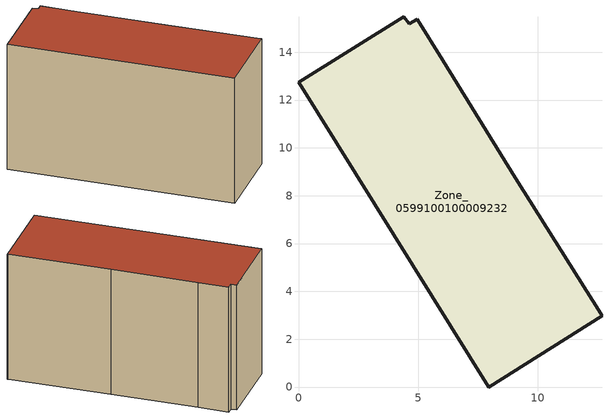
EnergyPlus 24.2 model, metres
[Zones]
Zone_0599100100009232
 floor ground (C_G): 7.95,0 0,12.74 4.39,15.48 4.62,15.18 4.96,15.38 6.03,13.67 9.05,8.75 12.66,3.05 12.69,2.97 z0
 wall outside (C_F): 0,12.74 7.95,0 12.69,2.97 12.66,3.05 9.05,8.75 6.03,13.67 4.96,15.38 4.62,15.18 4.39,15.48 0,12.74 z0:8.83
 roof outside (C_R): 12.69,2.97 12.66,3.05 9.05,8.75 6.03,13.67 4.96,15.38 4.62,15.18 4.39,15.48 0,12.74 7.95,0 z8.83
[BUILDING]
Pand.0599100100009232: North Axis=0; Terrain=City; Loads Convergence Tolerance Value=0.04; Temperature Convergence Tolerance Value=0.4; Solar Distribution=FullExterior; Maximum Number of Warmup Days=25; Minimum Number of Warmup Days=1
[Site:Location]
Rotterdam.The.Hague.AP_ZH_NLD Design_Conditions: Latitude=51.96; Longitude=4.45; Time Zone=1; Elevation=-4.5
[SITE:GROUNDTEMPERATURE:BUILDINGSURFACE]
18, 18, 18, 18, 18, 18, 18, 18, 18, 18, 18, 18
[MATERIAL] Thermal Absorptance=0.9; Solar Absorptance=0.7; Visible Absorptance=0.7
Name | Roughness | Thickness | Conductivity | Density | Specific Heat
G.TI.2015-2018 | MediumSmooth | 0.15 | 0.0428571 | 540 | 1210
F.TI.2015-2018 | Rough | 0.3 | 0.0666667 | 1920 | 840
R.TI.2015-2018 | MediumRough | 0.2 | 0.0333333 | 1500 | 1000
[CONSTRUCTION]
C_G: G.TI.2015-2018
C_F: F.TI.2015-2018
C_R: R.TI.2015-2018
[ZONE]
Zone_0599100100009232: Type=1; Multiplier=1; Ceiling Height=Autocalculate; Volume=Autocalculate; Floor Area=autocalculate; Part of Total Floor Area=Yes
[ZONEINFILTRATION:DESIGNFLOWRATE]
Infil_Zone_0599100100009232: Zone or ZoneList or Space or SpaceList=Zone_0599100100009232; Schedule=AlwaysOn; Design Flow Rate Calculation Method=Flow/Area; Flow Rate per Floor Area=0.0015; Constant Term Coefficient=1; Temperature Term Coefficient=0; Velocity Term Coefficient=0; Velocity Squared Term Coefficient=0
[HVACTEMPLATE:ZONE:IDEALLOADSAIRSYSTEM]
Zone_0599100100009232: Maximum Heating Supply Air Temperature=50; Minimum Cooling Supply Air Temperature=13; Maximum Heating Supply Air Humidity Ratio=0.0156; Minimum Cooling Supply Air Humidity Ratio=0.0077; Heating Limit=NoLimit; Cooling Limit=NoLimit; Dehumidification Control Type=ConstantSensibleHeatRatio; Cooling Sensible Heat Ratio=0.7; Dehumidification Setpoint=60; Humidification Control Type=None; Humidification Setpoint=30; Outdoor Air Method=None; Outdoor Air Flow Rate per Person=0.00944; Outdoor Air Flow Rate per Zone Floor Area=0; Outdoor Air Flow Rate per Zone=0; Demand Controlled Ventilation Type=None; Outdoor Air Economizer Type=NoEconomizer; Heat Recovery Type=None; Sensible Heat Recovery Effectiveness=0.7; Latent Heat Recovery Effectiveness=0.65
[ZONECONTROL:THERMOSTAT]
ThermostatControl_Zone_0599100100009232: Zone or ZoneList=Zone_0599100100009232; Control Type Schedule=DualSetpointControlType; Control 1=Thermostat_Zone_0599100100009232; Temperature Difference Between Cutout And Setpoint=0
[THERMOSTATSETPOINT:DUALSETPOINT]
Thermostat_Zone_0599100100009232: Heating Setpoint Temperature Schedule=HeatingSetpoint_Zone_0599100100009232; Cooling Setpoint Temperature Schedule=CoolingSetpoint_Zone_0599100100009232
[SCHEDULE:COMPACT]
HeatingSetpoint_Zone_0599100100009232: Through: 12/31, For: AllDays, Until: 24:00, 21
CoolingSetpoint_Zone_0599100100009232: Through: 12/31, For: AllDays, Until: 24:00, 24
DualSetpointControlType: Through: 12/31, For: AllDays, Until: 24:00, 4
AlwaysOn: Through: 12/31, For: AllDays, Until: 24:00, 1
